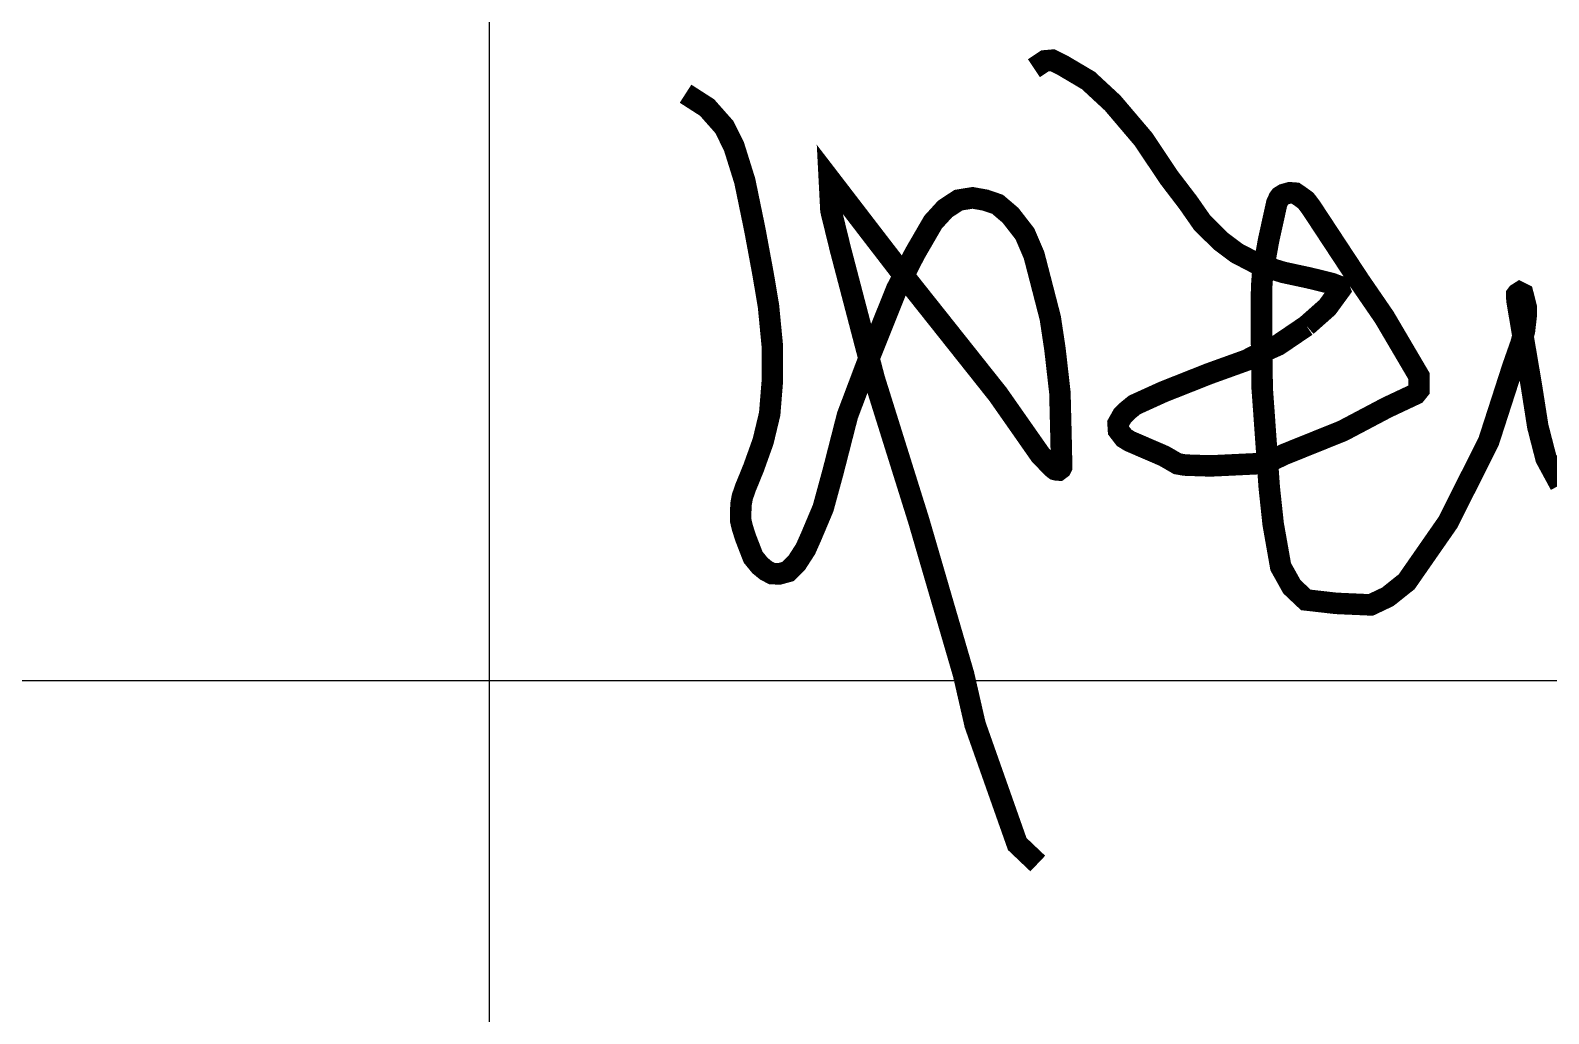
# Model space of a CAD drawing. Extents: x 2025205 to 2402328, y -557483 to 329036.
# Drawn here: x 2171956 to 2174817, y 142976 to 144828 of the extents above; entities that cross this region are included whole.
import ezdxf

# ---------------------------------------------------------------- set-up
doc = ezdxf.new("R2010")
doc.units = 0
doc.header["$LTSCALE"] = 1500
doc.header["$MEASUREMENT"] = 0
doc.layers.add('PUB_TITLE', color=4, linetype='Continuous')

msp = doc.modelspace()

# ---------------------------------------------------------------- linework, layer by layer
at = {"const_width": 40.5}
for points in [[(2173847, 144756.9), (2173867.8, 144770.8), (2173881.7, 144772), (2173902.5, 144761.6), (2173949.8, 144733.6), (2173995.4, 144691.3), (2174053.3, 144623.2), (2174101.8, 144550.7), (2174137.8, 144503.6), (2174163.9, 144466.1), (2174198.2, 144431.9), (2174229.2, 144408.6), (2174273.1, 144385.8), (2174317, 144372.3), (2174365.4, 144361.9), (2174407.4, 144351.6), (2174420.9, 144346.5), (2174423.6, 144339), (2174399.9, 144306.5), (2174360.5, 144271.6)], [(2173190.7, 144708.9), (2173231.3, 144682.8), (2173263.6, 144646.3), (2173281.9, 144609.6), (2173302.3, 144544.4), (2173321.4, 144451.9), (2173336.9, 144368.3), (2173346.9, 144309.1), (2173354.1, 144234.6), (2173354.2, 144167.2), (2173349.2, 144105.6), (2173336.8, 144054), (2173319, 144004.3), (2173309.1, 143979.9), (2173303.6, 143966.6), (2173297.7, 143949.4), (2173295.3, 143936.3), (2173294.6, 143921.2), (2173294.6, 143904.9), (2173297.8, 143891.2), (2173304.1, 143871.8), (2173310.8, 143854.5), (2173318.1, 143835.7), (2173330.9, 143820.1), (2173342.1, 143810.9), (2173353.4, 143804.9), (2173366.8, 143804.2), (2173383.7, 143808.8), (2173400.2, 143825.3), (2173416.8, 143851), (2173426.7, 143873.2), (2173449.9, 143928.2), (2173468.8, 143997.5), (2173495.8, 144102.9), (2173539.2, 144217.9), (2173588, 144339.8), (2173622.6, 144407.6), (2173657, 144466.9), (2173679.8, 144491.9), (2173704.9, 144508.4), (2173731.4, 144512.7), (2173755.7, 144508.4), (2173778.6, 144500.5), (2173802.9, 144479.8), (2173830.1, 144444.8), (2173847.3, 144404.6), (2173858.8, 144360.2), (2173877.9, 144286.2), (2173886.7, 144227.7), (2173896, 144145.6), (2173898.1, 144062.7), (2173899.2, 144011), (2173899.2, 144005.7), (2173897.8, 144002.9), (2173893.8, 143999.9), (2173890.1, 144000.1), (2173886.9, 144000.9), (2173883.4, 144003.6), (2173859.8, 144027.5), (2173779.4, 144142.4), (2173703.2, 144238.3), (2173613.4, 144351.3), (2173539.7, 144447), (2173461.5, 144548.8), (2173464.6, 144488.8), (2173482.6, 144415.3), (2173546.4, 144171.7), (2173630.1, 143904.5), (2173714.5, 143615.1), (2173736.2, 143520.4), (2173815.6, 143295.5), (2173854.3, 143258.7)], [(2174360.5, 144271.6), (2174307.1, 144235.4), (2174279.4, 144223.1), (2174247.5, 144206.8), (2174177.2, 144181.5), (2174090.6, 144147.2), (2174036.7, 144122.7), (2174022.8, 144111.3), (2174013.8, 144102.3), (2174005.6, 144087.6), (2174006.4, 144074.6), (2174017.1, 144060.7), (2174027.7, 144054.2), (2174092.2, 144026.4), (2174117.6, 144011.7), (2174131.5, 144009.3), (2174155.2, 144008.5), (2174179.7, 144007.7), (2174283.4, 144012.6), (2174319.4, 144029.7), (2174428.9, 144073.8), (2174512.2, 144117.8), (2174566.2, 144143.2), (2174572.7, 144151.3), (2174572.7, 144162.7), (2174572.7, 144176.6), (2174507.3, 144287.8), (2174460.7, 144355.6), (2174369.2, 144494.6), (2174359.4, 144507.6), (2174350.4, 144514.2), (2174339.8, 144521.5), (2174329.2, 144522.3), (2174317.7, 144519.1), (2174311.2, 144515), (2174308.7, 144511.7), (2174306.3, 144506), (2174304.6, 144502.7), (2174289.1, 144432.5), (2174283.4, 144400.6), (2174277.7, 144367.9), (2174276, 144343.4), (2174275.7, 144254.4), (2174277.2, 144152.7), (2174280.1, 144113), (2174290.4, 143967.5), (2174297.8, 143898.3), (2174312, 143817.9), (2174333.1, 143780.1), (2174359.3, 143755.3), (2174416.1, 143748.8), (2174481.6, 143745.9), (2174513.6, 143761.1), (2174549.3, 143789.5), (2174627.3, 143901.7), (2174703.8, 144053.9), (2174749, 144193.7), (2174764.2, 144236.9), (2174771.3, 144262), (2174774.4, 144289.6), (2174774.4, 144307.5), (2174768.3, 144331.5), (2174762.1, 144334.6), (2174758, 144332), (2174756.5, 144330), (2174756.5, 144325.9), (2174757, 144322.8), (2174757.5, 144317.2), (2174784.4, 144158.5), (2174796.4, 144082), (2174811.9, 144021.9), (2174838.9, 143972.1)]]:
    msp.add_lwpolyline(points, dxfattribs=at)
at = {"layer": 'PUB_TITLE'}
for p, q in [((2172820.4, 151103.5), (2172820.4, 140634.2)), ((2165677.3, 143603.5), (2176177.3, 143603.5))]:
    msp.add_line(p, q, dxfattribs=at)

doc.saveas('drawing.dxf')
